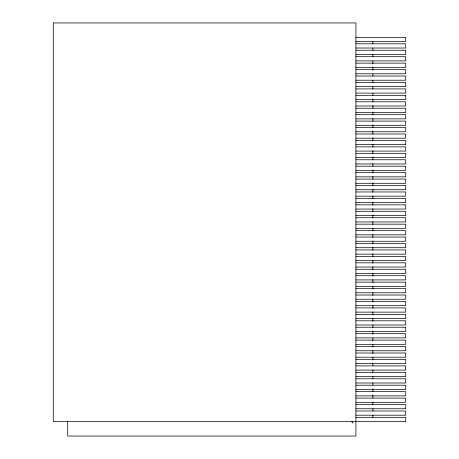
<?xml version="1.0" encoding="UTF-8"?>
<svg xmlns="http://www.w3.org/2000/svg" width="459" height="459" viewBox="0 0 459 459"><rect width="100%" height="100%" fill="white"/><g stroke="black" fill="none" stroke-linecap="round" stroke-linejoin="round"><path stroke-width="0.69" d="M355.914 37.363L405.704 37.363L405.704 41.574L355.914 41.574M355.914 43.8L405.704 43.8L405.704 48.017L355.914 48.017M355.914 50.243L405.704 50.243L405.704 54.455L355.914 54.455M355.914 56.686L405.704 56.686L405.704 60.898L355.914 60.898M355.914 63.13L405.704 63.13L405.704 67.341L355.914 67.341M355.914 69.567L405.704 69.567L405.704 73.784L355.914 73.784M355.914 76.01L405.704 76.01L405.704 80.222L355.914 80.222M355.914 82.454L405.704 82.454L405.704 86.665L355.914 86.665M355.914 88.897L405.704 88.897L405.704 93.108L355.914 93.108M355.914 95.334L405.704 95.334L405.704 99.551L355.914 99.551M355.914 101.778L405.704 101.778L405.704 105.995L355.914 105.995M355.914 108.221L405.704 108.221L405.704 112.432L355.914 112.432M355.914 114.664L405.704 114.664L405.704 118.875L355.914 118.875M355.914 121.101L405.704 121.101L405.704 125.318L355.914 125.318M355.914 127.545L405.704 127.545L405.704 131.762L355.914 131.762M355.914 133.988L405.704 133.988L405.704 138.199L355.914 138.199M355.914 140.431L405.704 140.431L405.704 144.642L355.914 144.642M355.914 146.869L405.704 146.869L405.704 151.086L355.914 151.086M355.914 153.312L405.704 153.312L405.704 157.529L355.914 157.529M355.914 159.755L405.704 159.755L405.704 163.966L355.914 163.966M355.914 166.198L405.704 166.198L405.704 170.409L355.914 170.409M355.914 172.636L405.704 172.636L405.704 176.853L355.914 176.853M355.914 179.079L405.704 179.079L405.704 183.296L355.914 183.296M355.914 185.522L405.704 185.522L405.704 189.733L355.914 189.733M355.914 191.965L405.704 191.965L405.704 196.177L355.914 196.177M355.914 198.403L405.704 198.403L405.704 202.62L355.914 202.62M355.914 204.846L405.704 204.846L405.704 209.063L355.914 209.063M355.914 211.289L405.704 211.289L405.704 215.501L355.914 215.501M355.914 217.732L405.704 217.732L405.704 221.944L355.914 221.944M355.914 224.17L405.704 224.17L405.704 228.387L355.914 228.387M355.914 230.613L405.704 230.613L405.704 234.83L355.914 234.83M355.914 237.056L405.704 237.056L405.704 241.268L355.914 241.268M355.914 243.499L405.704 243.499L405.704 247.711L355.914 247.711M355.914 249.937L405.704 249.937L405.704 254.154L355.914 254.154M355.914 256.38L405.704 256.38L405.704 260.597L355.914 260.597M355.914 262.823L405.704 262.823L405.704 267.035L355.914 267.035M355.914 269.267L405.704 269.267L405.704 273.478L355.914 273.478M355.914 275.704L405.704 275.704L405.704 279.921L355.914 279.921M355.914 282.147L405.704 282.147L405.704 286.364L355.914 286.364M355.914 288.591L405.704 288.591L405.704 292.802L355.914 292.802M355.914 295.034L405.704 295.034L405.704 299.245L355.914 299.245M355.914 301.471L405.704 301.471L405.704 305.688L355.914 305.688M355.914 307.914L405.704 307.914L405.704 312.131L355.914 312.131M355.914 314.358L405.704 314.358L405.704 318.569L355.914 318.569M355.914 320.801L405.704 320.801L405.704 325.012L355.914 325.012M355.914 327.238L405.704 327.238L405.704 331.455L355.914 331.455M355.914 333.682L405.704 333.682L405.704 337.899L355.914 337.899M355.914 340.125L405.704 340.125L405.704 344.336L355.914 344.336M355.914 346.568L405.704 346.568L405.704 350.779L355.914 350.779M355.914 353.005L405.704 353.005L405.704 357.222L355.914 357.222M355.914 359.449L405.704 359.449L405.704 363.666L355.914 363.666M355.914 365.892L405.704 365.892L405.704 370.103L355.914 370.103M355.914 372.335L405.704 372.335L405.704 376.546L355.914 376.546M355.914 378.778L405.704 378.778L405.704 382.99L355.914 382.99M355.914 385.216L405.704 385.216L405.704 389.433L355.914 389.433M355.914 391.659L405.704 391.659L405.704 395.87L355.914 395.87M355.914 398.102L405.704 398.102L405.704 402.314L355.914 402.314M355.914 404.545L405.704 404.545L405.704 408.757L355.914 408.757M355.914 410.983L405.704 410.983L405.704 415.2L355.914 415.2M355.914 417.426L405.704 417.426L405.704 421.637L53.296 421.637L53.296 22.95L355.914 22.95L355.914 436.05L67.708 436.05L67.708 421.637M351.938 421.488L352.965 423.273M372.886 41.66L372.886 43.812M372.886 48.115L372.886 50.266M372.886 54.569L372.886 56.715M372.886 61.018L372.886 63.887M372.886 67.473L372.886 70.342M372.886 73.922L372.886 76.074M372.886 80.377L372.886 82.528M372.886 86.831L372.886 88.983M372.886 93.28L372.886 95.432M372.886 99.018L372.886 101.887M372.886 105.472L372.886 108.335M372.886 111.921L372.886 114.79M372.886 118.376L372.886 121.245M372.886 124.825L372.886 127.694M372.886 131.28L372.886 134.148M372.886 137.734L372.886 140.597M372.886 144.183L372.886 147.052M372.886 150.638L372.886 153.507M372.886 157.087L372.886 159.956M372.886 163.542L372.886 166.41M372.886 169.996L372.886 172.859M372.886 176.445L372.886 179.314M372.886 182.9L372.886 185.769M372.886 189.349L372.886 192.218M372.886 195.804L372.886 198.672M372.886 202.258L372.886 205.121M372.886 208.707L372.886 211.576M372.886 215.162L372.886 218.031M372.886 221.611L372.886 224.48M372.886 228.066L372.886 230.934M372.886 234.52L372.886 237.389M372.886 240.969L372.886 243.838M372.886 247.424L372.886 250.293M372.886 253.879L372.886 256.742M372.886 260.328L372.886 263.196M372.886 266.782L372.886 269.651M372.886 273.231L372.886 276.1M372.886 279.686L372.886 282.555M372.886 286.141L372.886 289.004M372.886 292.59L372.886 295.458M372.886 299.044L372.886 301.913M372.886 305.493L372.886 308.362M372.886 311.948L372.886 314.817M372.886 318.403L372.886 321.266M372.886 324.852L372.886 327.72M372.886 331.306L372.886 334.175M372.886 337.755L372.886 340.624M372.886 344.21L372.886 347.079M372.886 350.665L372.886 353.528M372.886 357.113L372.886 359.982M372.886 363.568L372.886 365.72M372.886 370.017L372.886 372.169M372.886 376.472L372.886 378.623M372.886 382.926L372.886 385.078M372.886 388.658L372.886 391.527M372.886 395.113L372.886 397.982M372.886 402.285L372.886 404.431M372.886 408.734L372.886 410.885M372.886 415.188L372.886 417.34"/></g></svg>
